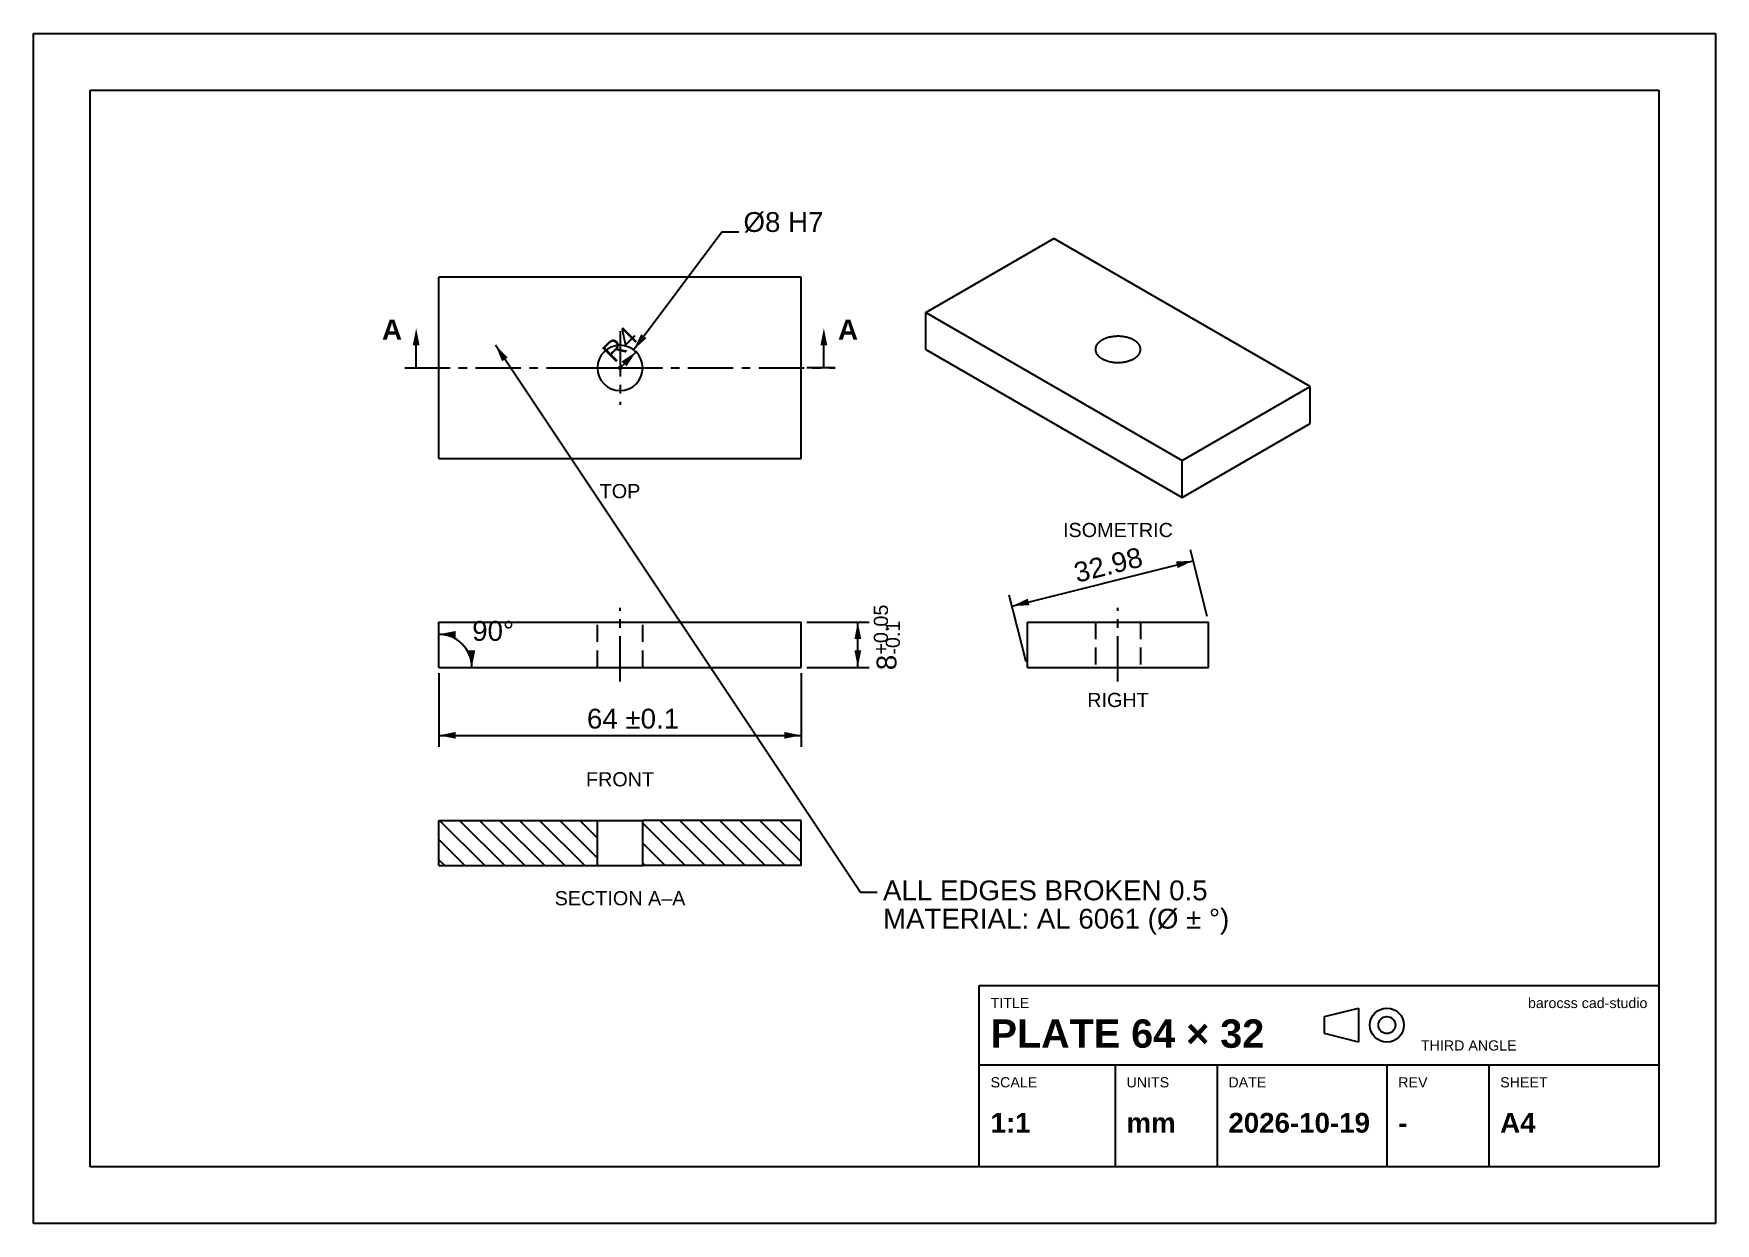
# Model space of a CAD drawing. Extents: x 0 to 297, y 0 to 210.
import ezdxf
from ezdxf.enums import TextEntityAlignment as Align

# ---------------------------------------------------------------- set-up
doc = ezdxf.new("R2010")
doc.units = 0
doc.linetypes.add('BC_CENTER', pattern=[12.5, 8, -1.5, 1.5, -1.5])
doc.linetypes.add('BC_HIDDEN', pattern=[4.5, 3, -1.5])
doc.layers.get('0').update_dxf_attribs({"linetype": 'CONTINUOUS'})
for name, color, linetype in [('CENTER', 1, 'BC_CENTER'), ('DIMENSIONS', 7, 'CONTINUOUS'), ('FRAME', 7, 'CONTINUOUS'), ('HATCH', 7, 'CONTINUOUS'), ('HIDDEN', 8, 'BC_HIDDEN'), ('TEXT', 7, 'CONTINUOUS'), ('THIN', 7, 'CONTINUOUS'), ('VISIBLE', 7, 'CONTINUOUS')]:
    doc.layers.add(name, color=color, linetype=linetype)
doc.styles.add('BC_BOLD', font='arialbd.ttf')
doc.styles.add('BC_TEXT', font='arial.ttf')
doc.dimstyles.get("Standard").update_dxf_attribs({"dimtxt": 3.5, "dimasz": 3, "dimexe": 2, "dimexo": 1, "dimgap": 1, "dimtad": 1, "dimcen": 2.5, "dimazin": 3, "dimtfac": 1, "dimtmove": 0, "dimatfit": 3})

# ---------------------------------------------------------------- blocks, each defined once
blk = doc.blocks.new('TITLE_BLOCK')
at = {"layer": 'FRAME'}
for p, q in [((10, 200), (287, 200)), ((10, 10), (10, 200)), ((287, 200), (287, 10)), ((167, 42), (287, 42)), ((167, 10), (167, 42)), ((287, 42), (287, 10)), ((287, 10), (10, 10)), ((287, 10), (167, 10))]:
    blk.add_line(p, q, dxfattribs=at)
at = {"layer": 'THIN'}
for p, q in [((0, 210), (297, 210)), ((0, 0), (0, 210)), ((297, 210), (297, 0)), ((228, 36.5), (234, 38)), ((228, 33.5), (228, 36.5)), ((234, 38), (234, 32)), ((234, 32), (228, 33.5)), ((167, 28), (287, 28)), ((191, 28), (191, 10)), ((209, 28), (209, 10)), ((239, 28), (239, 10)), ((257, 28), (257, 10)), ((297, 0), (0, 0))]:
    blk.add_line(p, q, dxfattribs=at)
for radius in [3, 1.5]:
    blk.add_circle((239, 35), radius, dxfattribs=at)
at = {"layer": 'TEXT'}
for s, height, style, p in [('TITLE', 1.8, 'BC_TEXT', (169, 38)), ('PLATE 64 × 32', 5, 'BC_BOLD', (169, 31)), ('THIRD ANGLE', 1.8, 'BC_TEXT', (245, 30.5)), ('SCALE', 1.8, 'BC_TEXT', (169, 24)), ('UNITS', 1.8, 'BC_TEXT', (193, 24)), ('DATE', 1.8, 'BC_TEXT', (211, 24)), ('REV', 1.8, 'BC_TEXT', (241, 24)), ('SHEET', 1.8, 'BC_TEXT', (259, 24)), ('1:1', 3.5, 'BC_BOLD', (169, 16)), ('mm', 3.5, 'BC_BOLD', (193, 16)), ('2026-10-19', 3.5, 'BC_BOLD', (211, 16)), ('A4', 3.5, 'BC_BOLD', (259, 16)), ('-', 3.5, 'BC_BOLD', (241, 16))]:
    blk.add_text(s, height=height, dxfattribs=dict(at, style=style)).set_placement(p)
at = {"layer": 'TEXT', "style": 'BC_TEXT'}
blk.add_text('barocss cad-studio', height=1.8, dxfattribs=at).set_placement((285, 38), align=Align.RIGHT)
blk = doc.blocks.new('*D1')
at = {"layer": 'THIN'}
for p, q in [((71.56, 97.14), (71.56, 84.14)), ((135.56, 97.14), (135.56, 84.14)), ((71.56, 86.14), (135.56, 86.14))]:
    blk.add_line(p, q, dxfattribs=at)
for points in [[(71.56, 86.14), (74.56, 86.74), (74.56, 85.54)], [(135.56, 86.14), (132.56, 85.54), (132.56, 86.74)]]:
    blk.add_solid(points, dxfattribs=at)
at = {"layer": 'TEXT', "style": 'BC_TEXT'}
blk.add_text('64 %%p0.1', height=3.5, dxfattribs=at).set_placement((97.72, 87.34))
blk = doc.blocks.new('*D2')
at = {"layer": 'THIN'}
for p, q in [((136.56, 106.14), (147.56, 106.14)), ((145.56, 98.14), (145.56, 106.14)), ((136.56, 98.14), (147.56, 98.14))]:
    blk.add_line(p, q, dxfattribs=at)
for points in [[(145.56, 106.14), (146.16, 103.14), (144.96, 103.14)], [(145.56, 98.14), (144.96, 101.14), (146.16, 101.14)]]:
    blk.add_solid(points, dxfattribs=at)
at = {"layer": 'TEXT', "style": 'BC_TEXT'}
for s, height, p in [('+0.05', 2.5, (150.88, 100.38)), ('-0.1', 2.5, (152.98, 100.38)), ('8', 3.5, (152.38, 97.64))]:
    blk.add_text(s, height=height, rotation=90, dxfattribs=at).set_placement(p)
blk = doc.blocks.new('*D3')
at = {"layer": 'THIN'}
for p, q in [((207.26, 107.11), (204.31, 118.9)), ((172.79, 108.96), (204.79, 116.96)), ((175.26, 99.11), (172.31, 110.9))]:
    blk.add_line(p, q, dxfattribs=at)
for points in [[(204.79, 116.96), (202.03, 115.65), (201.74, 116.82)], [(172.79, 108.96), (175.56, 110.27), (175.85, 109.11)]]:
    blk.add_solid(points, dxfattribs=at)
at = {"layer": 'TEXT', "style": 'BC_TEXT'}
blk.add_text('32.98', height=3.5, rotation=14.036, dxfattribs=at).set_placement((184.26, 113.06))
blk = doc.blocks.new('*D4')
at = {"layer": 'THIN'}
for p, q in [((105.96, 154.2), (121.56, 175)), ((121.56, 175), (124.56, 175))]:
    blk.add_line(p, q, dxfattribs=at)
blk.add_solid([(105.96, 154.2), (107.28, 156.96), (108.24, 156.24)], dxfattribs=at)
at = {"layer": 'TEXT', "style": 'BC_TEXT'}
blk.add_text('%%c8 H7', height=3.5, dxfattribs=at).set_placement((125.36, 175))
blk = doc.blocks.new('*D5')
at = {"layer": 'THIN'}
blk.add_line((103.56, 151), (106.39, 153.83), dxfattribs=at)
for points in [[(106.39, 153.83), (104.69, 151.28), (103.84, 152.13)], [(103.96, 151), (103.16, 151), (103.21, 151.2)], [(103.96, 151), (103.21, 150.8), (103.16, 151)], [(103.96, 151), (103.21, 151.2), (103.36, 151.35)], [(103.96, 151), (103.36, 150.65), (103.21, 150.8)], [(103.96, 151), (103.36, 151.35), (103.56, 151.4)], [(103.96, 151), (103.56, 150.6), (103.36, 150.65)], [(103.96, 151), (103.56, 151.4), (103.76, 151.35)], [(103.96, 151), (103.76, 150.65), (103.56, 150.6)], [(103.96, 151), (103.76, 151.35), (103.91, 151.2)], [(103.96, 151), (103.91, 150.8), (103.76, 150.65)]]:
    blk.add_solid(points, dxfattribs=at)
at = {"layer": 'TEXT', "style": 'BC_TEXT'}
blk.add_text('R4', height=3.5, rotation=45, dxfattribs=at).set_placement((102.58, 151.72))
blk = doc.blocks.new('*D6')
at = {"layer": 'THIN'}
blk.add_arc((71.56, 98.14), 5.83, 0, 90, dxfattribs=at)
for points in [[(71.56, 103.97), (74.56, 104.57), (74.56, 103.37)], [(77.39, 98.14), (76.79, 101.14), (77.99, 101.14)]]:
    blk.add_solid(points, dxfattribs=at)
at = {"layer": 'TEXT', "style": 'BC_TEXT'}
blk.add_text('90%%d', height=3.5, dxfattribs=at).set_placement((77.45, 102.83))

msp = doc.modelspace()

# ---------------------------------------------------------------- linework, layer by layer
at = {"layer": 'CENTER'}
for p, q in [((103.559, 157.5), (103.559, 144.5)), ((65.559, 151), (141.559, 151)), ((97.059, 151), (110.059, 151)), ((103.559, 95.638), (103.559, 108.638)), ((191.5, 95.638), (191.5, 108.638))]:
    msp.add_line(p, q, dxfattribs=at)
at = {"layer": 'FRAME'}
for p, q in [((65.559, 151), (70.559, 151)), ((141.559, 151), (136.559, 151))]:
    msp.add_line(p, q, dxfattribs=at)
at = {"layer": 'HATCH'}
for p, q in [((71.687, 71.138), (79.687, 63.138)), ((75.222, 71.138), (83.222, 63.138)), ((78.758, 71.138), (86.758, 63.138)), ((82.293, 71.138), (90.293, 63.138)), ((85.829, 71.138), (93.829, 63.138)), ((89.364, 71.138), (97.364, 63.138)), ((92.9, 71.138), (99.559, 64.479)), ((96.435, 71.138), (99.559, 68.015)), ((107.559, 70.621), (115.042, 63.138)), ((110.578, 71.138), (118.578, 63.138)), ((114.113, 71.138), (122.113, 63.138)), ((117.649, 71.138), (125.649, 63.138)), ((121.184, 71.138), (129.184, 63.138)), ((124.72, 71.138), (132.72, 63.138)), ((128.255, 71.138), (135.559, 63.835)), ((131.791, 71.138), (135.559, 67.37)), ((135.326, 71.138), (135.559, 70.906)), ((71.559, 67.73), (76.151, 63.138)), ((107.559, 67.086), (111.507, 63.138)), ((71.559, 64.195), (72.616, 63.138)), ((107.559, 63.55), (107.971, 63.138))]:
    msp.add_line(p, q, dxfattribs=at)
at = {"layer": 'HIDDEN'}
for p, q in [((99.559, 98.138), (99.559, 106.138)), ((107.559, 98.138), (107.559, 106.138)), ((187.5, 106.138), (187.5, 98.138)), ((195.5, 106.138), (195.5, 98.138))]:
    msp.add_line(p, q, dxfattribs=at)
at = {"layer": 'THIN'}
for p, q in [((67.559, 151), (67.559, 155)), ((146, 58.425), (81.559, 155)), ((139.559, 151), (139.559, 155)), ((149, 58.425), (146, 58.425))]:
    msp.add_line(p, q, dxfattribs=at)
for points in [[(67.559, 158), (68.159, 155), (66.959, 155)], [(139.559, 158), (140.159, 155), (138.959, 155)], [(81.559, 155), (83.723, 152.838), (82.725, 152.172)]]:
    msp.add_solid(points, dxfattribs=at)
at = {"layer": 'VISIBLE'}
for p, q in [((157.559, 160.798), (180.186, 173.862)), ((225.441, 147.734), (180.186, 173.862)), ((135.559, 167), (71.559, 167)), ((71.559, 135), (71.559, 167)), ((135.559, 135), (135.559, 167)), ((157.559, 160.798), (202.814, 134.67)), ((157.559, 154.266), (157.559, 160.798)), ((157.559, 154.266), (202.814, 128.138)), ((202.814, 134.67), (225.441, 147.734)), ((225.441, 141.202), (225.441, 147.734)), ((202.814, 128.138), (225.441, 141.202)), ((71.559, 135), (135.559, 135)), ((202.814, 128.138), (202.814, 134.67)), ((71.559, 106.138), (135.559, 106.138)), ((71.559, 98.138), (71.559, 106.138)), ((135.559, 98.138), (135.559, 106.138)), ((175.5, 98.138), (175.5, 106.138)), ((175.5, 106.138), (207.5, 106.138)), ((207.5, 98.138), (207.5, 106.138)), ((71.559, 98.138), (135.559, 98.138)), ((175.5, 98.138), (207.5, 98.138)), ((71.559, 63.138), (71.559, 71.138)), ((71.559, 71.138), (99.559, 71.138)), ((99.559, 63.138), (99.559, 71.138)), ((99.559, 71.138), (107.559, 71.138)), ((107.559, 63.138), (107.559, 71.138)), ((135.559, 71.138), (107.559, 71.138)), ((135.559, 63.138), (135.559, 71.138)), ((71.559, 63.138), (99.559, 63.138)), ((99.559, 63.138), (107.559, 63.138)), ((135.559, 63.138), (107.559, 63.138))]:
    msp.add_line(p, q, dxfattribs=at)
for points in [[(188.672, 155.899), (188.603, 155.858), (188.536, 155.817), (188.471, 155.774), (188.408, 155.731), (188.347, 155.687), (188.287, 155.642), (188.23, 155.596), (188.174, 155.549), (188.121, 155.502), (188.069, 155.453), (188.02, 155.404), (187.972, 155.355), (187.927, 155.304), (187.884, 155.253), (187.843, 155.202), (187.804, 155.15), (187.768, 155.097), (187.734, 155.044), (187.702, 154.99), (187.672, 154.936), (187.645, 154.882), (187.62, 154.827), (187.597, 154.772), (187.577, 154.717), (187.559, 154.661), (187.543, 154.605), (187.53, 154.549), (187.519, 154.492), (187.511, 154.436), (187.505, 154.379), (187.501, 154.323), (187.5, 154.266), (187.501, 154.209), (187.505, 154.153), (187.511, 154.096), (187.519, 154.04), (187.53, 153.983), (187.543, 153.927), (187.559, 153.871), (187.577, 153.815), (187.597, 153.76), (187.62, 153.705), (187.645, 153.65), (187.672, 153.596), (187.702, 153.542), (187.734, 153.488), (187.768, 153.435), (187.804, 153.382), (187.843, 153.33), (187.884, 153.279), (187.927, 153.228), (187.972, 153.177), (188.02, 153.128), (188.069, 153.079), (188.121, 153.03), (188.174, 152.983), (188.23, 152.936), (188.287, 152.89), (188.347, 152.845), (188.408, 152.801), (188.471, 152.758), (188.536, 152.715), (188.603, 152.674), (188.672, 152.633), (188.814, 152.555), (188.962, 152.481), (189.117, 152.411), (189.278, 152.346), (189.444, 152.285), (189.614, 152.229), (189.79, 152.178), (189.969, 152.132), (190.152, 152.092), (190.339, 152.056), (190.528, 152.026), (190.72, 152.001), (190.913, 151.982), (191.108, 151.968), (191.304, 151.959), (191.5, 151.957), (191.696, 151.959), (191.892, 151.968), (192.087, 151.982), (192.28, 152.001), (192.472, 152.026), (192.661, 152.056), (192.848, 152.092), (193.031, 152.132), (193.21, 152.178), (193.386, 152.229), (193.556, 152.285), (193.722, 152.346), (193.883, 152.411), (194.038, 152.481), (194.186, 152.555), (194.328, 152.633)], [(194.328, 152.633), (194.397, 152.674), (194.464, 152.715), (194.529, 152.758), (194.592, 152.801), (194.653, 152.845), (194.713, 152.89), (194.77, 152.936), (194.826, 152.983), (194.879, 153.03), (194.931, 153.079), (194.98, 153.128), (195.028, 153.177), (195.073, 153.228), (195.116, 153.279), (195.157, 153.33), (195.196, 153.382), (195.232, 153.435), (195.266, 153.488), (195.298, 153.542), (195.328, 153.596), (195.355, 153.65), (195.38, 153.705), (195.403, 153.76), (195.423, 153.815), (195.441, 153.871), (195.457, 153.927), (195.47, 153.983), (195.481, 154.04), (195.489, 154.096), (195.495, 154.153), (195.499, 154.209), (195.5, 154.266), (195.499, 154.323), (195.495, 154.379), (195.489, 154.436), (195.481, 154.492), (195.47, 154.549), (195.457, 154.605), (195.441, 154.661), (195.423, 154.717), (195.403, 154.772), (195.38, 154.827), (195.355, 154.882), (195.328, 154.936), (195.298, 154.99), (195.266, 155.044), (195.232, 155.097), (195.196, 155.15), (195.157, 155.202), (195.116, 155.253), (195.073, 155.304), (195.028, 155.355), (194.98, 155.404), (194.931, 155.453), (194.879, 155.502), (194.826, 155.549), (194.77, 155.596), (194.713, 155.642), (194.653, 155.687), (194.592, 155.731), (194.529, 155.774), (194.464, 155.817), (194.397, 155.858), (194.328, 155.899), (194.186, 155.977), (194.038, 156.051), (193.883, 156.121), (193.722, 156.186), (193.556, 156.247), (193.386, 156.303), (193.21, 156.354), (193.031, 156.4), (192.848, 156.44), (192.661, 156.476), (192.472, 156.506), (192.28, 156.531), (192.087, 156.55), (191.892, 156.564), (191.696, 156.573), (191.5, 156.575), (191.304, 156.573), (191.108, 156.564), (190.913, 156.55), (190.72, 156.531), (190.528, 156.506), (190.339, 156.476), (190.152, 156.44), (189.969, 156.4), (189.79, 156.354), (189.614, 156.303), (189.444, 156.247), (189.278, 156.186), (189.117, 156.121), (188.962, 156.051), (188.814, 155.977), (188.672, 155.899)]]:
    msp.add_lwpolyline(points, dxfattribs=at)
for start, end in [(0, 180), (180, 0)]:
    msp.add_arc((103.559, 151), 4, start, end, dxfattribs=at)

# ---------------------------------------------------------------- block references
msp.add_blockref('TITLE_BLOCK', (0, 0))

# ---------------------------------------------------------------- texts
at = {"layer": 'TEXT', "style": 'BC_BOLD'}
msp.add_text('A', height=3.5, dxfattribs=at).set_placement((65.059, 156), align=Align.RIGHT)
at = {"layer": 'TEXT'}
for s, style, p in [('A', 'BC_BOLD', (142.059, 156)), ('ALL EDGES BROKEN 0.5', 'BC_TEXT', (150, 57.025)), ('MATERIAL: AL 6061 (%%c %%p %%d)', 'BC_TEXT', (150, 52.025))]:
    msp.add_text(s, height=3.5, dxfattribs=dict(at, style=style)).set_placement(p)
at = {"layer": 'TEXT', "style": 'BC_TEXT'}
for s, p in [('TOP', (103.559, 128)), ('ISOMETRIC', (191.5, 121.138)), ('RIGHT', (191.5, 91.138)), ('FRONT', (103.559, 77.138)), ('SECTION A–A', (103.559, 56.138))]:
    msp.add_text(s, height=2.5, dxfattribs=at).set_placement(p, align=Align.CENTER)

# ---------------------------------------------------------------- dimensions: what is measured, and where the dimension line sits
at = {"layer": 'DIMENSIONS'}
dim = msp.add_diameter_dim_2p(p1=(101.159, 147.8), p2=(105.959, 154.2), text='%%c8 H7', dimstyle='STANDARD', dxfattribs=at)
dim.commit()
dim.dimension.update_dxf_attribs({"geometry": '*D4', "text_midpoint": (125.359, 175), "dimtype": 163})
dim = msp.add_radius_dim(center=(103.559, 151), mpoint=(106.387, 153.828), text='R4', dimstyle='STANDARD', dxfattribs=at)
dim.commit()
dim.dimension.update_dxf_attribs({"geometry": '*D5', "text_midpoint": (102.583, 151.721), "dimtype": 164})
for base, p1, p2, angle, text, picture, middle, dimtype in [((204.794, 116.962), (175.5, 98.138), (207.5, 106.138), 14.03624, '32.98', '*D3', (184.255, 113.064), 161), ((145.559, 106.138), (135.559, 98.138), (135.559, 106.138), 90, '8 +0.05/-0.1', '*D2', (152.384, 97.638), 160)]:
    dim = msp.add_linear_dim(base=base, p1=p1, p2=p2, angle=angle, text=text, dimstyle='STANDARD', dxfattribs=at)
    dim.commit()
    dim.dimension.update_dxf_attribs({"geometry": picture, "text_midpoint": middle, "dimtype": dimtype})
dim = msp.add_angular_dim_2l(base=(75.682, 102.261), line1=((71.559, 98.138), (77.39, 98.138)), line2=((71.559, 98.138), (71.559, 103.969)), text='90%%d', dimstyle='STANDARD', dxfattribs=at)
dim.commit()
dim.dimension.update_dxf_attribs({"geometry": '*D6', "text_midpoint": (77.45, 102.829), "dimtype": 162})
dim = msp.add_linear_dim(base=(135.559, 86.138), p1=(71.559, 98.138), p2=(135.559, 98.138), text='64 %%p0.1', dimstyle='STANDARD', dxfattribs=at)
dim.commit()
dim.dimension.update_dxf_attribs({"geometry": '*D1', "text_midpoint": (97.721, 87.338), "dimtype": 160})

doc.saveas('drawing.dxf')
